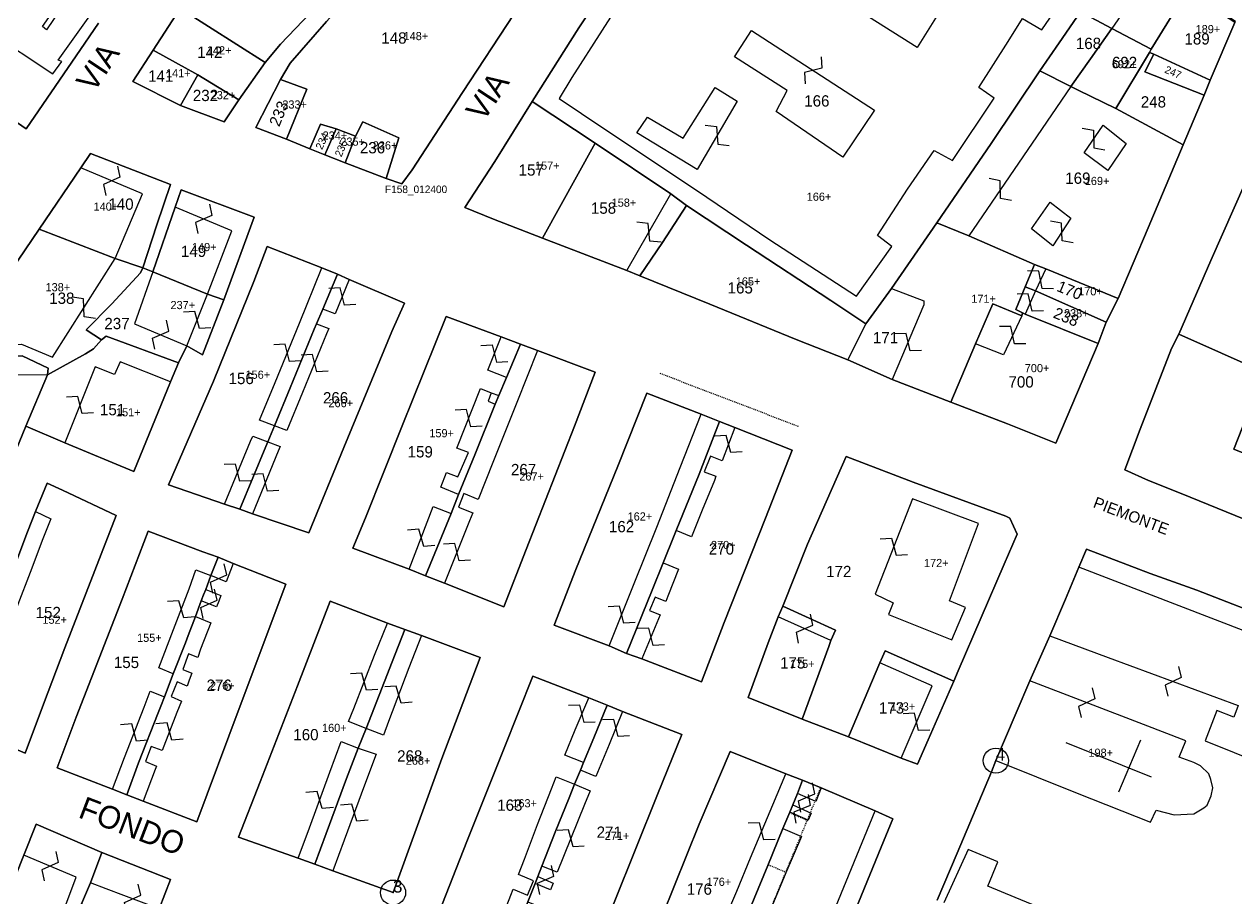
# Model space of a CAD drawing. Header units: metres. Extents: x 48717 to 49347, y 45758 to 46713.
# Drawn here: x 49005.3 to 49198.3, y 46211.4 to 46350.4 of the extents above; entities that cross this region are included whole.
import ezdxf

# ---------------------------------------------------------------- set-up
doc = ezdxf.new("R2010")
doc.units = ezdxf.units.M
for name, pattern in [('CONTINUA', [0]), ('INTERNA', [0]), ('TRATTEGGIATA5', [0.3, 0.15, -0.15])]:
    doc.linetypes.add(name, pattern=pattern)
for name, color, linetype in [('CONFINE', 3, 'CONTINUA'), ('FABBRICATI', 1, 'CONTINUA'), ('FIDUCIALI', 5, 'CONTINUA'), ('LINEEVARIE', 6, 'CONTINUA'), ('PARTICELLE', 7, 'CONTINUA'), ('SIMBOLI', 6, 'CONTINUA'), ('STRADE', 8, 'CONTINUA'), ('TESTI', 3, 'CONTINUA')]:
    doc.layers.add(name, color=color, linetype=linetype)

# ---------------------------------------------------------------- blocks, each defined once
blk = doc.blocks.new('20', base_point=(2.5, 2.5))
at = {"layer": 'SIMBOLI'}
blk.add_circle((2.5, 2.5), 2, dxfattribs=at)
blk.add_point((2.5, 2.5), dxfattribs=at)
blk = doc.blocks.new('14', base_point=(2.5, 2.5))
at = {"layer": 'SIMBOLI'}
for p, q in [((0, 2.5), (1.5, 3.5)), ((1.5, 3.5), (3.5, 1.5)), ((3.5, 1.5), (5, 2.5))]:
    blk.add_line(p, q, dxfattribs=at)

msp = doc.modelspace()

# ---------------------------------------------------------------- linework, layer by layer
at = {"layer": 'FABBRICATI'}
for points in [[(48996.936, 46367.546), (48991.698, 46360.084), (48992.014, 46359.648), (48989.346, 46356.201), (49009.91, 46342.528), (49011.346, 46344.492), (49010.759, 46344.715), (49017.129, 46353.66), (49013.459, 46356.327), (49008.917, 46349.573), (49008.237, 46350.056), (49012.914, 46356.775), (49010.798, 46358.095), (49007.455, 46352.87), (49006.723, 46353.525), (49010.12, 46358.579), (48996.936, 46367.546)], [(49036.073, 46361.778), (49030.192, 46352.927), (49043.719, 46344.371), (49046.173, 46347.275), (49054.509, 46356.019), (49048.373, 46360.249), (49039.19, 46366.38), (49036.073, 46361.778)], [(49047.682, 46344.231), (49046.168, 46341.621), (49050.382, 46340.128), (49047.128, 46332.145), (49050.854, 46330.621), (49052.509, 46334.51), (49055.001, 46333.763), (49058.128, 46332.636), (49059.255, 46334.891), (49065.001, 46332.382), (49063.001, 46325.891), (49065.509, 46325.018), (49067.118, 46327.26), (49075.172, 46339.554), (49083.355, 46352.081), (49075.129, 46357.236), (49069.184, 46360.878), (49064.813, 46363.525), (49061.962, 46360.29), (49053.51, 46350.857), (49047.682, 46344.231)], [(49178.566, 46349.755), (49184.812, 46346.449), (49190.505, 46355.719), (49185.079, 46359.276), (49178.566, 46349.755)], [(49184.812, 46346.449), (49184.558, 46345.929), (49185.252, 46345.657), (49194.249, 46341.52), (49198.163, 46350.697), (49190.505, 46355.719), (49184.812, 46346.449)], [(49030.192, 46352.927), (49025.901, 46346.326), (49033.001, 46342.383), (49039.512, 46338.398), (49043.719, 46344.371), (49030.192, 46352.927)], [(49178.566, 46349.755), (49175.148, 46344.924), (49172.024, 46340.522), (49173.205, 46339.945), (49179.184, 46337.026), (49184.558, 46345.929), (49184.812, 46346.449), (49178.566, 46349.755)], [(49025.901, 46346.326), (49022.643, 46341.336), (49030.254, 46337.509), (49033.001, 46342.383), (49025.901, 46346.326)], [(49033.001, 46342.383), (49030.254, 46337.509), (49037.169, 46334.92), (49039.512, 46338.398), (49033.001, 46342.383)], [(49046.168, 46341.621), (49042.255, 46334.018), (49047.128, 46332.145), (49050.382, 46340.128), (49046.168, 46341.621)], [(49165.872, 46331.483), (49155.764, 46316.747), (49166.249, 46312.215), (49168.039, 46311.492), (49179.576, 46306.8), (49184.349, 46318.049), (49189.94, 46331.255), (49179.184, 46337.026), (49173.205, 46339.945), (49172.024, 46340.522), (49165.872, 46331.483)], [(49075.509, 46321.255), (49080.107, 46319.384), (49087.874, 46316.382), (49096.256, 46331.509), (49086.255, 46338.128), (49080.323, 46328.578), (49075.509, 46321.255)], [(49058.128, 46332.636), (49056.467, 46328.373), (49063.001, 46325.891), (49065.001, 46332.382), (49059.255, 46334.891), (49058.128, 46332.636)], [(49052.509, 46334.51), (49050.854, 46330.621), (49053.225, 46329.633), (49055.001, 46333.763), (49052.509, 46334.51)], [(49055.001, 46333.763), (49053.225, 46329.633), (49056.467, 46328.373), (49058.128, 46332.636), (49055.001, 46333.763)], [(49096.256, 46331.509), (49087.874, 46316.382), (49101.341, 46311.225), (49108.336, 46323.44), (49096.256, 46331.509)], [(49014.353, 46327.559), (49007.749, 46317.792), (49019.827, 46313.132), (49024.17, 46323.455), (49014.353, 46327.559)], [(49194.352, 46312.844), (49189.216, 46301.116), (49202.81, 46295.065), (49226.256, 46284.888), (49228.464, 46293.143), (49228.944, 46292.973), (49230.956, 46300.574), (49233.73, 46310.987), (49233.174, 46311.445), (49224.409, 46315.114), (49222.019, 46316.126), (49209.892, 46321.126), (49199.891, 46325.381), (49194.352, 46312.844)], [(49029.395, 46321.329), (49025.808, 46311.038), (49034.515, 46307.458), (49038.436, 46317.572), (49029.395, 46321.329)], [(49106.982, 46315.688), (49103.379, 46310.381), (49114.548, 46305.853), (49128.316, 46300.271), (49136.531, 46296.994), (49139.382, 46302.747), (49133.79, 46306.439), (49120.395, 46315.282), (49110.808, 46321.579), (49106.982, 46315.688)], [(48997.618, 46303.005), (48995.334, 46299.441), (49004.926, 46299.53), (49009.825, 46297.453), (49019.827, 46313.132), (49007.749, 46317.792), (48997.618, 46303.005)], [(49143.487, 46308.386), (49148.644, 46306.397), (49148.639, 46305.795), (49143.596, 46293.858), (49152.938, 46290.27), (49156.878, 46299.555), (49159.589, 46305.914), (49164.214, 46304.035), (49164.314, 46304.514), (49163.256, 46305.001), (49164.764, 46308.635), (49166.249, 46312.215), (49155.764, 46316.747), (49150.674, 46318.835), (49143.487, 46308.386)], [(49035.485, 46293.628), (49028.337, 46277.092), (49037.245, 46274.055), (49041.405, 46284.054), (49041.74, 46284.861), (49044.142, 46283.954), (49045.198, 46286.527), (49042.834, 46287.434), (49045.301, 46293.413), (49049.187, 46302.837), (49052.735, 46311.659), (49044.043, 46315.067), (49041.936, 46309.463), (49035.485, 46293.628)], [(49025.808, 46311.038), (49022.896, 46302.768), (49031.254, 46299.255), (49034.515, 46307.458), (49025.808, 46311.038)], [(49046.126, 46283.198), (49045.815, 46282.455), (49041.697, 46272.521), (49050.675, 46269.456), (49056.222, 46283.064), (49063.916, 46301.544), (49065.905, 46306.018), (49057.106, 46309.821), (49054.893, 46304.345), (49052.91, 46305.097), (49051.91, 46302.763), (49053.873, 46301.981), (49053.512, 46301.147), (49049.675, 46291.816), (49047.181, 46285.768), (49045.198, 46286.527), (49044.142, 46283.954), (49046.126, 46283.198)], [(49168.039, 46311.492), (49166.383, 46308), (49177.636, 46303), (49179.576, 46306.8), (49168.039, 46311.492)], [(49166.383, 46308), (49164.768, 46304.269), (49176.383, 46299.635), (49177.636, 46303), (49166.383, 46308)], [(49079.16, 46295.358), (49081.318, 46300.681), (49072.568, 46303.91), (49065.555, 46286.522), (49059.71, 46271.884), (49057.673, 46267.033), (49066.672, 46263.696), (49070.491, 46273.657), (49073.344, 46272.549), (49074.532, 46275.59), (49071.672, 46276.743), (49072.579, 46279.055), (49074.404, 46278.408), (49076.084, 46282.276), (49074.225, 46282.968), (49078.02, 46292.475), (49079.716, 46291.786), (49080.929, 46291.337), (49082.158, 46294.199), (49079.16, 46295.358)], [(49156.878, 46299.555), (49152.938, 46290.27), (49161.953, 46286.841), (49169.637, 46283.762), (49176.383, 46299.635), (49164.768, 46304.269), (49164.314, 46304.514), (49164.214, 46304.035), (49161.328, 46297.836), (49156.878, 46299.555)], [(49077.62, 46274.798), (49075.362, 46275.723), (49074.515, 46273.543), (49076.815, 46272.639), (49076.272, 46271.367), (49072.276, 46261.442), (49081.72, 46257.701), (49085.293, 46266.819), (49092.962, 46286.457), (49096.255, 46295.027), (49087.115, 46298.5), (49083.808, 46290.243), (49079.959, 46280.696), (49077.62, 46274.798)], [(49016.627, 46295.888), (49011.82, 46283.78), (49022.821, 46279.251), (49028.668, 46293.502), (49020.619, 46296.72), (49019.75, 46294.667), (49016.627, 46295.888)], [(48993.901, 46275.164), (48993.724, 46271.451), (48998.828, 46269.346), (49003.558, 46281.498), (49005.586, 46286.446), (49009.03, 46294.605), (48994.423, 46294.58), (48994.355, 46293.075), (48994.235, 46289.426), (48999.03, 46288.355), (48996.119, 46281.845), (48994.311, 46282.44), (48993.901, 46275.164)], [(49202.81, 46295.065), (49197.988, 46282.799), (49223.281, 46272.519), (49226.256, 46284.888), (49202.81, 46295.065)], [(49093.219, 46263.628), (49089.762, 46254.763), (49098.515, 46251.491), (49102.49, 46261.403), (49106.101, 46270.399), (49109.84, 46279.898), (49113.15, 46288.34), (49104.51, 46291.707), (49099.876, 46280.062), (49093.219, 46263.628)], [(49109.569, 46263.706), (49107.827, 46259.365), (49107.527, 46258.541), (49105.816, 46259.242), (49104.934, 46257.096), (49106.611, 46256.428), (49103.729, 46249.439), (49113.213, 46245.768), (49116.805, 46255.177), (49123.422, 46271.826), (49127.659, 46282.644), (49118.545, 46286.261), (49116.502, 46280.955), (49114.644, 46281.689), (49113.639, 46279.204), (49115.502, 46278.471), (49115.26, 46277.816), (49113.345, 46273.079), (49111.636, 46268.851), (49109.175, 46269.846), (49108.951, 46269.295), (49107.091, 46264.674), (49109.569, 46263.706)], [(49009.568, 46271.72), (49008.304, 46268.495), (49006.31, 46263.16), (49004.314, 46258.064), (49002.362, 46252.833), (48999.241, 46244.779), (48996.481, 46238.244), (49005.511, 46234.412), (49008.441, 46242.202), (49011.832, 46251.175), (49019.996, 46272.244), (49011.432, 46276.278), (49009.009, 46277.393), (49007.148, 46272.892), (49009.568, 46271.72)], [(49140.869, 46259.693), (49143.715, 46258.347), (49142.979, 46256.451), (49153.062, 46252.46), (49155.25, 46257.573), (49152.704, 46258.64), (49157.323, 46270.933), (49146.842, 46274.86), (49140.869, 46259.693)], [(49025.379, 46244.262), (49027.674, 46243.357), (49029.092, 46247.015), (49026.8, 46247.977), (49029.121, 46254.065), (49031.59, 46260.552), (49032.683, 46263.592), (49035.075, 46262.671), (49036.214, 46265.579), (49033.801, 46266.454), (49025.103, 46269.726), (49020.924, 46258.901), (49013.6, 46240.149), (49010.567, 46232.041), (49019.399, 46228.677), (49021.315, 46233.683), (49024.423, 46241.71), (49025.379, 46244.262)], [(49027.289, 46234.795), (49025.568, 46235.481), (49024.644, 46233.082), (49026.387, 46232.334), (49026.187, 46231.797), (49024.292, 46226.781), (49032.855, 46223.441), (49039.584, 46241.486), (49046.996, 46261.29), (49038.604, 46264.617), (49037.521, 46261.695), (49035.075, 46262.671), (49034.245, 46260.46), (49036.655, 46259.483), (49036.321, 46258.617), (49035.968, 46257.695), (49033.547, 46258.666), (49032.623, 46256.133), (49035.052, 46255.126), (49033.428, 46250.943), (49033.005, 46249.605), (49031.51, 46250.225), (49030.611, 46247.716), (49032.056, 46247.108), (49031.629, 46246.021), (49031.275, 46245.077), (49029.687, 46245.755), (49028.729, 46243.416), (49030.412, 46242.678), (49029.652, 46240.885), (49027.289, 46234.795)], [(49055.801, 46236.245), (49058.535, 46235.201), (49059.781, 46238.329), (49057.008, 46239.44), (49057.865, 46241.533), (49061.14, 46250.006), (49063.19, 46255.117), (49054.084, 46258.6), (49048.845, 46245.113), (49042.904, 46229.838), (49039.458, 46221.004), (49048.995, 46217.688), (49050.767, 46222.513), (49054.03, 46231.384), (49055.801, 46236.245)], [(49123.813, 46251.945), (49120.635, 46243.255), (49129.234, 46239.832), (49133.488, 46251.354), (49133.827, 46252.34), (49125.429, 46256.098), (49123.813, 46251.945)], [(49062.54, 46237.263), (49059.781, 46238.329), (49058.535, 46235.201), (49061.378, 46234.217), (49059.553, 46229.317), (49056.282, 46220.539), (49054.504, 46215.67), (49064.09, 46212.202), (49071.834, 46233.57), (49077.951, 46249.626), (49068.611, 46253.106), (49066.602, 46247.977), (49063.342, 46239.453), (49062.54, 46237.263)], [(49141.635, 46248.763), (49136.635, 46237.017), (49145, 46233.623), (49149.924, 46245.096), (49141.635, 46248.763)], [(49083.208, 46212.736), (49085.488, 46211.8), (49086.441, 46214.089), (49084.087, 46215.061), (49085.042, 46217.525), (49087.092, 46223.032), (49089.327, 46228.734), (49090.091, 46230.64), (49093.011, 46229.441), (49093.955, 46231.713), (49094.404, 46232.909), (49091.444, 46234.082), (49093.103, 46238.114), (49095.244, 46243.204), (49086.356, 46246.673), (49081.76, 46235.176), (49075.835, 46220.335), (49071.4, 46208.981), (49080.449, 46205.615), (49082.831, 46211.805), (49083.208, 46212.736)], [(49163.309, 46240.805), (49160.093, 46233.205), (49173.043, 46228.031), (49184.709, 46223.425), (49185.6, 46225.345), (49188.488, 46224.554), (49191.638, 46224.712), (49193.207, 46225.693), (49193.77, 46226.144), (49194.37, 46227.628), (49194.67, 46228.873), (49194.324, 46230.185), (49194.02, 46231.125), (49192.707, 46232.403), (49191.618, 46232.926), (49189.293, 46233.75), (49190.374, 46236.348), (49183.633, 46238.936), (49165.489, 46245.934), (49163.309, 46240.805)], [(49096.393, 46230.663), (49093.955, 46231.713), (49093.011, 46229.441), (49095.458, 46228.41), (49094.552, 46226.231), (49090.229, 46215.444), (49087.769, 46216.414), (49087.123, 46214.739), (49089.587, 46213.698), (49089.168, 46212.631), (49086.715, 46213.661), (49085.55, 46210.712), (49088.069, 46209.725), (49085.706, 46203.608), (49095.09, 46200.183), (49099.312, 46210.646), (49106.224, 46227.825), (49110.099, 46237.376), (49100.648, 46241.029), (49098.518, 46235.79), (49096.393, 46230.663)], [(49111.214, 46193.778), (49113.942, 46192.671), (49114.609, 46194.276), (49111.894, 46195.448), (49113.24, 46199.134), (49113.56, 46199.964), (49115.892, 46198.979), (49118.577, 46205.448), (49116.316, 46206.418), (49116.667, 46207.332), (49118.838, 46212.429), (49121.015, 46217.716), (49124.573, 46226.188), (49126.652, 46231.115), (49117.753, 46234.651), (49112.842, 46223.109), (49106.925, 46208.434), (49102.535, 46197.407), (49111.214, 46193.778)], [(49118.437, 46195.575), (49115.634, 46196.726), (49114.609, 46194.276), (49113.942, 46192.671), (49116.786, 46191.537), (49125.825, 46188.007), (49134.198, 46208.947), (49140.848, 46225.221), (49132.245, 46228.871), (49131.441, 46226.722), (49128.491, 46227.968), (49127.745, 46226.195), (49130.683, 46224.861), (49130.22, 46223.717), (49127.281, 46225), (49126.185, 46222.395), (49129.121, 46221.129), (49126.622, 46215.354), (49124.39, 46210.01), (49122.223, 46204.94), (49118.914, 46196.816), (49118.437, 46195.575)], [(48998.314, 46200.589), (48992.873, 46186.875), (49002.032, 46183.132), (49005.41, 46192.522), (49007.486, 46198.232), (49008.672, 46201.416), (49010.327, 46205.824), (49013.618, 46214.654), (49005.275, 46218.162), (49002.735, 46211.739), (48998.314, 46200.589)], [(49013.308, 46199.667), (49010.843, 46200.61), (49008.783, 46195.152), (49011.246, 46194.19), (49009.888, 46190.729), (49006.406, 46181.413), (49015.097, 46178.028), (49019.855, 46190.859), (49024.637, 46203.789), (49026.836, 46209.606), (49018.396, 46212.825), (49015.891, 46213.773), (49014.478, 46210.434), (49016.107, 46209.802), (49017.022, 46209.428), (49016.443, 46208.002), (49014.92, 46204.028), (49013.308, 46199.667)]]:
    msp.add_lwpolyline(points, close=True, dxfattribs=at)
at = {"layer": 'FABBRICATI', "linetype": 'INTERNA'}
for points in [[(49137.353, 46353.158), (49139.11, 46355.851), (49140.773, 46354.913), (49142.767, 46358.057), (49143.973, 46357.451), (49149.188, 46365.34), (49156.344, 46360.812), (49147.587, 46346.712), (49137.353, 46353.158)], [(49118.493, 46345.247), (49121.201, 46349.454), (49140.78, 46336.736), (49135.743, 46329.298), (49125.128, 46336.537), (49126.843, 46339.879), (49118.493, 46345.247)], [(49102.927, 46333.168), (49104.593, 46335.62), (49110.319, 46332.299), (49115.366, 46340.363), (49118.898, 46338.205), (49112.532, 46327.296), (49102.927, 46333.168)], [(49174.15, 46329.948), (49177.159, 46334.389), (49180.865, 46331.439), (49177.935, 46327.162), (49174.15, 46329.948)], [(49165.772, 46317.851), (49168.756, 46322.113), (49172.049, 46319.541), (49169.147, 46315.157), (49165.772, 46317.851)]]:
    msp.add_lwpolyline(points, close=True, dxfattribs=at)
at = {"layer": 'FABBRICATI'}
for points in [[(49102.234, 46357.096), (49092.557, 46341.986), (49092.557, 46341.986), (49090.547, 46338.636), (49097.674, 46333.861), (49112.396, 46324.045), (49124.089, 46316.131), (49137.906, 46307.174), (49143.517, 46315.072), (49141.25, 46316.811), (49146.019, 46324.174), (49150.25, 46330.358), (49153.189, 46328.739), (49159.844, 46338.654), (49157.387, 46340.376), (49162.063, 46347.686), (49164.346, 46351.378), (49167.404, 46349.567), (49170.438, 46353.943)], [(49223.281, 46272.519), (49197.988, 46282.799), (49202.81, 46295.065), (49189.216, 46301.116), (49188.067, 46298.83), (49183.069, 46285.954), (49180.637, 46279.508), (49184.425, 46277.823), (49189.618, 46275.719), (49210.839, 46267.097)], [(49227.051, 46243.306), (49173.313, 46264.031), (49171.209, 46258.9), (49168.676, 46253.073), (49177.992, 46249.646), (49198.675, 46241.983), (49197.969, 46240.145), (49195.307, 46241.179), (49193.426, 46236.344), (49202.654, 46232.623)], [(49166.792, 46209.945), (49163.149, 46211.404), (49158.806, 46213.21), (49160.407, 46217.097), (49155.661, 46219.042), (49151.81, 46210.551)]]:
    msp.add_lwpolyline(points, dxfattribs=at)
at = {"layer": 'LINEEVARIE', "linetype": 'TRATTEGGIATA5'}
for points in [[(49128.638, 46286.408), (49106.563, 46294.855)], [(49116.791, 46191.537), (49132.197, 46228.89)], [(49127.254, 46224.935), (49130.135, 46223.692)], [(49123.836, 46216.643), (49126.606, 46215.469)]]:
    msp.add_lwpolyline(points, dxfattribs=at)
at = {"layer": 'LINEEVARIE'}
for points in [[(49079.716, 46291.786), (49079.212, 46290.452), (49080.372, 46289.967)], [(49183.115, 46236.473), (49179.652, 46228.166)], [(49171.241, 46236.121), (49184.853, 46230.653)]]:
    msp.add_lwpolyline(points, dxfattribs=at)
at = {"layer": 'PARTICELLE'}
for points in [[(49036.073, 46361.778), (49030.192, 46352.927), (49043.719, 46344.371), (49046.173, 46347.275), (49054.509, 46356.019), (49048.373, 46360.249), (49039.19, 46366.38), (49036.073, 46361.778)], [(49047.682, 46344.231), (49046.168, 46341.621), (49050.382, 46340.128), (49047.128, 46332.145), (49050.854, 46330.621), (49052.509, 46334.51), (49055.001, 46333.763), (49058.128, 46332.636), (49059.255, 46334.891), (49065.001, 46332.382), (49063.001, 46325.891), (49065.509, 46325.018), (49067.118, 46327.26), (49075.172, 46339.554), (49083.355, 46352.081), (49075.129, 46357.236), (49069.184, 46360.878), (49064.813, 46363.525), (49061.962, 46360.29), (49053.51, 46350.857), (49047.682, 46344.231)], [(49190.588, 46355.853), (49187.315, 46357.976), (49180.888, 46362.144), (49180.479, 46362.423), (49174.769, 46354.198), (49173.577, 46352.424), (49178.566, 46349.755), (49184.812, 46346.449), (49190.505, 46355.719), (49190.588, 46355.853)], [(49198.247, 46350.894), (49197.441, 46351.41), (49190.588, 46355.853), (49190.505, 46355.719), (49184.812, 46346.449), (49184.558, 46345.929), (49185.252, 46345.657), (49194.249, 46341.52), (49198.163, 46350.697), (49198.247, 46350.894)], [(49030.192, 46352.927), (49025.901, 46346.326), (49033.001, 46342.383), (49039.512, 46338.398), (49043.719, 46344.371), (49030.192, 46352.927)], [(49175.148, 46344.924), (49178.566, 46349.755), (49173.577, 46352.424), (49170.173, 46347.477), (49167.104, 46343.019), (49172.024, 46340.522), (49175.148, 46344.924)], [(49178.566, 46349.755), (49175.148, 46344.924), (49172.024, 46340.522), (49173.205, 46339.945), (49179.184, 46337.026), (49184.558, 46345.929), (49184.812, 46346.449), (49178.566, 46349.755)], [(49025.901, 46346.326), (49022.643, 46341.336), (49030.254, 46337.509), (49033.001, 46342.383), (49025.901, 46346.326)], [(49184.558, 46345.929), (49179.184, 46337.026), (49189.94, 46331.255), (49193.27, 46339.174), (49183.847, 46342.85), (49185.252, 46345.657), (49184.558, 46345.929)], [(49185.252, 46345.657), (49183.847, 46342.85), (49193.27, 46339.174), (49194.249, 46341.52), (49185.252, 46345.657)], [(49155.764, 46316.747), (49166.249, 46312.215), (49168.039, 46311.492), (49179.576, 46306.8), (49184.349, 46318.049), (49189.94, 46331.255), (49179.184, 46337.026), (49173.205, 46339.945), (49172.024, 46340.522), (49167.104, 46343.019), (49159.36, 46331.473), (49150.674, 46318.835), (49155.764, 46316.747)], [(49033.001, 46342.383), (49030.254, 46337.509), (49037.169, 46334.92), (49039.512, 46338.398), (49033.001, 46342.383)], [(49046.168, 46341.621), (49042.255, 46334.018), (49047.128, 46332.145), (49050.382, 46340.128), (49046.168, 46341.621)], [(49075.509, 46321.255), (49080.107, 46319.384), (49087.874, 46316.382), (49096.256, 46331.509), (49086.255, 46338.128), (49080.323, 46328.578), (49075.509, 46321.255)], [(49058.128, 46332.636), (49056.467, 46328.373), (49063.001, 46325.891), (49065.001, 46332.382), (49059.255, 46334.891), (49058.128, 46332.636)], [(49052.509, 46334.51), (49050.854, 46330.621), (49053.225, 46329.633), (49055.001, 46333.763), (49052.509, 46334.51)], [(49055.001, 46333.763), (49053.225, 46329.633), (49056.467, 46328.373), (49058.128, 46332.636), (49055.001, 46333.763)], [(49096.256, 46331.509), (49087.874, 46316.382), (49101.341, 46311.225), (49103.379, 46310.381), (49106.982, 46315.688), (49110.808, 46321.579), (49108.336, 46323.44), (49096.256, 46331.509)], [(49014.353, 46327.559), (49007.749, 46317.792), (49019.827, 46313.132), (49024.255, 46311.637), (49026.492, 46318.509), (49028.634, 46324.949), (49015.918, 46329.869), (49014.353, 46327.559)], [(49194.352, 46312.844), (49189.216, 46301.116), (49202.81, 46295.065), (49226.256, 46284.888), (49228.464, 46293.143), (49228.944, 46292.973), (49234.864, 46291.217), (49242.489, 46288.697), (49247.057, 46302.947), (49246.86, 46304.088), (49242.812, 46302.085), (49242.433, 46304.259), (49239.012, 46307.946), (49233.73, 46310.987), (49233.174, 46311.445), (49224.409, 46315.114), (49222.019, 46316.126), (49209.892, 46321.126), (49199.891, 46325.381), (49194.352, 46312.844)], [(49029.395, 46321.329), (49025.808, 46311.038), (49034.515, 46307.458), (49037.129, 46306.545), (49041.987, 46319.719), (49030.343, 46324.072), (49029.395, 46321.329)], [(49106.982, 46315.688), (49103.379, 46310.381), (49114.548, 46305.853), (49128.316, 46300.271), (49136.531, 46296.994), (49139.382, 46302.747), (49133.79, 46306.439), (49120.395, 46315.282), (49110.808, 46321.579), (49106.982, 46315.688)], [(49019.827, 46313.132), (49007.749, 46317.792), (48997.618, 46303.005), (48995.334, 46299.441), (48994.875, 46299.065), (48994.688, 46297.045), (49005, 46297.636), (49009.176, 46295.688), (49009.03, 46294.605), (49015.079, 46297.978), (49016.36, 46298.767), (49017.654, 46300.185), (49015.237, 46301.786), (49019.288, 46305.908), (49023.868, 46310.886), (49024.255, 46311.637), (49019.827, 46313.132)], [(49139.382, 46302.747), (49136.531, 46296.994), (49143.596, 46293.858), (49152.938, 46290.27), (49156.878, 46299.555), (49159.589, 46305.914), (49164.214, 46304.035), (49164.314, 46304.514), (49163.256, 46305.001), (49164.764, 46308.635), (49166.249, 46312.215), (49155.764, 46316.747), (49150.674, 46318.835), (49143.487, 46308.386), (49139.382, 46302.747)], [(49035.485, 46293.628), (49028.337, 46277.092), (49037.245, 46274.055), (49039.67, 46273.236), (49043.807, 46283.195), (49044.142, 46283.954), (49045.198, 46286.527), (49047.713, 46292.552), (49051.529, 46301.902), (49051.91, 46302.763), (49052.91, 46305.097), (49055.255, 46310.636), (49052.735, 46311.659), (49044.043, 46315.067), (49041.936, 46309.463), (49035.485, 46293.628)], [(49015.237, 46301.786), (49017.654, 46300.185), (49018.391, 46300.803), (49029.893, 46296.525), (49031.254, 46299.255), (49033.754, 46297.827), (49037.129, 46306.545), (49034.515, 46307.458), (49025.808, 46311.038), (49024.255, 46311.637), (49023.868, 46310.886), (49019.288, 46305.908), (49015.237, 46301.786)], [(49166.249, 46312.215), (49164.764, 46308.635), (49166.383, 46308), (49177.636, 46303), (49179.576, 46306.8), (49168.039, 46311.492), (49166.249, 46312.215)], [(49041.697, 46272.521), (49050.675, 46269.456), (49056.222, 46283.064), (49063.916, 46301.544), (49065.905, 46306.018), (49057.106, 46309.821), (49055.255, 46310.636), (49052.91, 46305.097), (49051.91, 46302.763), (49051.529, 46301.902), (49047.713, 46292.552), (49045.198, 46286.527), (49044.142, 46283.954), (49043.807, 46283.195), (49039.67, 46273.236), (49041.697, 46272.521)], [(49163.256, 46305.001), (49164.314, 46304.514), (49164.768, 46304.269), (49176.383, 46299.635), (49177.636, 46303), (49166.383, 46308), (49164.764, 46308.635), (49163.256, 46305.001)], [(49156.878, 46299.555), (49152.938, 46290.27), (49161.953, 46286.841), (49169.637, 46283.762), (49176.383, 46299.635), (49164.768, 46304.269), (49164.314, 46304.514), (49164.214, 46304.035), (49159.589, 46305.914), (49156.878, 46299.555)], [(49073.344, 46272.549), (49074.532, 46275.59), (49077.108, 46281.893), (49080.372, 46289.967), (49080.929, 46291.337), (49082.158, 46294.199), (49084.37, 46299.484), (49081.318, 46300.681), (49072.568, 46303.91), (49065.555, 46286.522), (49059.71, 46271.884), (49057.673, 46267.033), (49066.672, 46263.696), (49069.273, 46262.632), (49073.344, 46272.549)], [(49009.03, 46294.605), (49005.586, 46286.446), (49011.82, 46283.78), (49022.821, 46279.251), (49028.668, 46293.502), (49029.893, 46296.525), (49018.391, 46300.803), (49017.654, 46300.185), (49016.36, 46298.767), (49015.079, 46297.978), (49009.03, 46294.605)], [(49072.276, 46261.442), (49081.72, 46257.701), (49085.293, 46266.819), (49092.962, 46286.457), (49096.255, 46295.027), (49087.115, 46298.5), (49084.37, 46299.484), (49082.158, 46294.199), (49080.929, 46291.337), (49080.372, 46289.967), (49077.108, 46281.893), (49074.532, 46275.59), (49073.344, 46272.549), (49069.273, 46262.632), (49072.276, 46261.442)], [(48993.901, 46275.164), (48993.724, 46271.451), (48998.828, 46269.346), (49003.558, 46281.498), (49005.586, 46286.446), (49009.03, 46294.605), (49009.176, 46295.688), (49005, 46297.636), (48994.688, 46297.045), (48994.423, 46294.58), (48994.355, 46293.075), (48994.235, 46289.426), (48994.311, 46282.44), (48993.901, 46275.164)], [(49202.81, 46295.065), (49197.988, 46282.799), (49223.281, 46272.519), (49226.256, 46284.888), (49202.81, 46295.065)], [(49105.348, 46260.343), (49107.091, 46264.674), (49108.951, 46269.295), (49109.175, 46269.846), (49112.833, 46278.82), (49116.105, 46287.208), (49113.15, 46288.34), (49104.51, 46291.707), (49099.876, 46280.062), (49093.219, 46263.628), (49089.762, 46254.763), (49098.515, 46251.491), (49101.254, 46250.272), (49105.348, 46260.343)], [(49109.175, 46269.846), (49108.951, 46269.295), (49107.091, 46264.674), (49105.348, 46260.343), (49101.254, 46250.272), (49103.729, 46249.439), (49113.213, 46245.768), (49116.805, 46255.177), (49123.422, 46271.826), (49127.659, 46282.644), (49118.545, 46286.261), (49116.105, 46287.208), (49112.833, 46278.82), (49109.175, 46269.846)], [(49130.094, 46267.683), (49126.148, 46257.796), (49134.539, 46254.003), (49133.827, 46252.34), (49133.488, 46251.354), (49129.234, 46239.832), (49136.635, 46237.017), (49141.635, 46248.763), (49142.464, 46250.685), (49153.426, 46245.839), (49154.078, 46247.48), (49161.405, 46264.476), (49163.509, 46269.254), (49162.339, 46271.813), (49161.704, 46272.141), (49146.938, 46277.533), (49136.255, 46281.636), (49130.094, 46267.683)], [(48996.481, 46238.244), (49005.511, 46234.412), (49008.441, 46242.202), (49011.832, 46251.175), (49019.996, 46272.244), (49011.432, 46276.278), (49009.009, 46277.393), (49007.148, 46272.892), (49005.884, 46269.606), (49003.857, 46264.29), (49001.926, 46259.151), (49000, 46253.899), (48996.774, 46245.753), (48994.203, 46239.27), (48996.481, 46238.244)], [(49023.555, 46232.835), (49026.694, 46240.819), (49027.083, 46241.903), (49027.674, 46243.357), (49029.092, 46247.015), (49031.016, 46251.955), (49031.461, 46253.125), (49032.623, 46256.133), (49033.547, 46258.666), (49033.91, 46259.596), (49034.245, 46260.46), (49035.075, 46262.671), (49036.214, 46265.579), (49033.801, 46266.454), (49025.103, 46269.726), (49020.924, 46258.901), (49013.6, 46240.149), (49010.567, 46232.041), (49019.399, 46228.677), (49021.708, 46227.782), (49023.555, 46232.835)], [(49024.292, 46226.781), (49032.855, 46223.441), (49039.584, 46241.486), (49046.996, 46261.29), (49038.604, 46264.617), (49036.214, 46265.579), (49035.075, 46262.671), (49034.245, 46260.46), (49033.91, 46259.596), (49033.547, 46258.666), (49032.623, 46256.133), (49031.461, 46253.125), (49031.016, 46251.955), (49029.092, 46247.015), (49027.674, 46243.357), (49027.083, 46241.903), (49026.694, 46240.819), (49023.555, 46232.835), (49021.708, 46227.782), (49024.292, 46226.781)], [(49053.41, 46221.588), (49056.675, 46230.364), (49058.535, 46235.201), (49059.781, 46238.329), (49060.633, 46240.491), (49063.934, 46248.958), (49065.94, 46254.078), (49063.19, 46255.117), (49054.084, 46258.6), (49048.845, 46245.113), (49042.904, 46229.838), (49039.458, 46221.004), (49048.995, 46217.688), (49051.643, 46216.743), (49053.41, 46221.588)], [(49123.813, 46251.945), (49120.635, 46243.255), (49129.234, 46239.832), (49133.488, 46251.354), (49133.827, 46252.34), (49134.539, 46254.003), (49126.148, 46257.796), (49125.429, 46256.098), (49123.813, 46251.945)], [(49054.504, 46215.67), (49064.09, 46212.202), (49071.834, 46233.57), (49077.951, 46249.626), (49068.611, 46253.106), (49065.94, 46254.078), (49063.934, 46248.958), (49060.633, 46240.491), (49059.781, 46238.329), (49058.535, 46235.201), (49056.675, 46230.364), (49053.41, 46221.588), (49051.643, 46216.743), (49054.504, 46215.67)], [(49141.635, 46248.763), (49136.635, 46237.017), (49145, 46233.623), (49147.635, 46232.635), (49149.307, 46236.525), (49153.426, 46245.839), (49142.464, 46250.685), (49141.635, 46248.763)], [(49085.55, 46210.712), (49086.715, 46213.661), (49087.123, 46214.739), (49087.769, 46216.414), (49089.929, 46221.82), (49092.129, 46227.284), (49093.011, 46229.441), (49093.955, 46231.713), (49094.404, 46232.909), (49096.061, 46236.843), (49098.2, 46242.048), (49095.244, 46243.204), (49086.356, 46246.673), (49081.76, 46235.176), (49075.835, 46220.335), (49071.4, 46208.981), (49080.449, 46205.615), (49083.191, 46204.548), (49085.55, 46210.712)], [(49085.706, 46203.608), (49095.09, 46200.183), (49099.312, 46210.646), (49106.224, 46227.825), (49110.099, 46237.376), (49100.648, 46241.029), (49098.2, 46242.048), (49096.061, 46236.843), (49094.404, 46232.909), (49093.955, 46231.713), (49093.011, 46229.441), (49092.129, 46227.284), (49089.929, 46221.82), (49087.769, 46216.414), (49087.123, 46214.739), (49086.715, 46213.661), (49085.55, 46210.712), (49083.191, 46204.548), (49085.706, 46203.608)], [(49116.108, 46197.939), (49119.476, 46206.135), (49121.6, 46211.253), (49123.793, 46216.539), (49126.185, 46222.395), (49127.281, 46225), (49127.745, 46226.195), (49128.491, 46227.968), (49129.291, 46230.104), (49126.652, 46231.115), (49117.753, 46234.651), (49112.842, 46223.109), (49106.925, 46208.434), (49102.535, 46197.407), (49111.214, 46193.778), (49113.942, 46192.671), (49114.609, 46194.276), (49115.634, 46196.726), (49116.108, 46197.939)], [(49116.786, 46191.537), (49125.825, 46188.007), (49128.702, 46186.88), (49134.144, 46200.663), (49141.844, 46219.458), (49143.708, 46223.928), (49140.848, 46225.221), (49132.245, 46228.871), (49129.291, 46230.104), (49128.491, 46227.968), (49127.745, 46226.195), (49127.281, 46225), (49126.185, 46222.395), (49123.793, 46216.539), (49121.6, 46211.253), (49119.476, 46206.135), (49116.108, 46197.939), (49115.634, 46196.726), (49114.609, 46194.276), (49113.942, 46192.671), (49116.786, 46191.537)], [(49007.503, 46191.689), (49008.783, 46195.152), (49010.843, 46200.61), (49012.459, 46204.984), (49014.478, 46210.434), (49015.891, 46213.773), (49017.73, 46218.599), (49007.225, 46223.075), (49005.275, 46218.162), (49002.735, 46211.739), (48998.314, 46200.589), (48992.873, 46186.875), (49002.032, 46183.132), (49004.085, 46182.309), (49007.503, 46191.689)], [(49006.406, 46181.413), (49015.097, 46178.028), (49019.855, 46190.859), (49024.637, 46203.789), (49026.836, 46209.606), (49028.647, 46214.261), (49017.73, 46218.599), (49015.891, 46213.773), (49014.478, 46210.434), (49012.459, 46204.984), (49010.843, 46200.61), (49008.783, 46195.152), (49007.503, 46191.689), (49004.085, 46182.309), (49006.406, 46181.413)]]:
    msp.add_lwpolyline(points, close=True, dxfattribs=at)
for points in [[(49102.373, 46362.96), (49093.669, 46349.844), (49086.255, 46338.128), (49096.256, 46331.509), (49108.336, 46323.44), (49110.808, 46321.579), (49120.395, 46315.282), (49133.79, 46306.439), (49139.382, 46302.747), (49143.487, 46308.386), (49150.674, 46318.835), (49159.36, 46331.473), (49167.104, 46343.019), (49170.173, 46347.477), (49173.577, 46352.424)], [(49000.316, 46337.465), (49005.644, 46333.768), (49013.607, 46345.402), (49017.166, 46350.612)], [(49223.281, 46272.519), (49197.988, 46282.799), (49202.81, 46295.065), (49189.216, 46301.116), (49188.067, 46298.83), (49183.069, 46285.954), (49180.637, 46279.508), (49184.425, 46277.823), (49189.618, 46275.719), (49210.839, 46267.097)], [(49205.2, 46255.246), (49192.096, 46260.319), (49184.645, 46262.98), (49174.54, 46266.853), (49173.313, 46264.031), (49171.209, 46258.9), (49168.676, 46253.073), (49165.489, 46245.934), (49163.309, 46240.805), (49160.093, 46233.205), (49159.398, 46231.433), (49153.928, 46218.465), (49150.721, 46210.968)]]:
    msp.add_lwpolyline(points, dxfattribs=at)
at = {"layer": 'STRADE'}
for points in [[(49198.163, 46350.697), (49194.249, 46341.52), (49193.27, 46339.174), (49189.94, 46331.255), (49184.349, 46318.049), (49179.576, 46306.8), (49177.636, 46303), (49176.383, 46299.635), (49169.637, 46283.762), (49161.953, 46286.841), (49152.938, 46290.27), (49143.596, 46293.858), (49136.531, 46296.994), (49128.316, 46300.271), (49114.548, 46305.853), (49103.379, 46310.381), (49101.341, 46311.225), (49087.874, 46316.382), (49080.107, 46319.384), (49075.509, 46321.255), (49080.323, 46328.578), (49086.255, 46338.128), (49093.669, 46349.844), (49102.373, 46362.96)], [(49054.509, 46356.019), (49046.173, 46347.275), (49043.719, 46344.371), (49039.512, 46338.398), (49037.169, 46334.92), (49030.254, 46337.509), (49022.643, 46341.336), (49025.901, 46346.326), (49030.192, 46352.927)], [(49017.166, 46350.612), (49013.607, 46345.402), (49005.644, 46333.768), (49000.316, 46337.465)], [(49083.355, 46352.081), (49075.172, 46339.554), (49067.118, 46327.26), (49065.509, 46325.018), (49063.001, 46325.891), (49056.467, 46328.373), (49053.225, 46329.633), (49050.854, 46330.621), (49047.128, 46332.145), (49042.255, 46334.018), (49046.168, 46341.621), (49047.682, 46344.231), (49053.51, 46350.857)], [(49210.839, 46267.097), (49189.618, 46275.719), (49184.425, 46277.823), (49180.637, 46279.508), (49183.069, 46285.954), (49188.067, 46298.83), (49189.216, 46301.116), (49194.352, 46312.844), (49199.891, 46325.381)], [(49150.721, 46210.968), (49153.928, 46218.465), (49159.398, 46231.433), (49160.093, 46233.205), (49163.309, 46240.805), (49165.489, 46245.934), (49168.676, 46253.073), (49171.209, 46258.9), (49173.313, 46264.031), (49174.54, 46266.853), (49184.645, 46262.98), (49192.096, 46260.319), (49205.2, 46255.246)]]:
    msp.add_lwpolyline(points, dxfattribs=at)
at = {"layer": 'STRADE', "linetype": 'INTERNA'}
msp.add_lwpolyline([(48997.618, 46303.005), (49007.749, 46317.792), (49014.353, 46327.559), (49015.918, 46329.869), (49028.634, 46324.949), (49026.492, 46318.509), (49024.255, 46311.637), (49025.808, 46311.038), (49029.395, 46321.329), (49030.343, 46324.072), (49041.987, 46319.719), (49037.129, 46306.545), (49033.754, 46297.827), (49031.254, 46299.255), (49029.893, 46296.525), (49028.668, 46293.502), (49022.821, 46279.251), (49011.82, 46283.78), (49005.586, 46286.446), (49003.558, 46281.498)], dxfattribs=at)
for points in [[(49052.735, 46311.659), (49055.255, 46310.636), (49057.106, 46309.821), (49065.905, 46306.018), (49063.916, 46301.544), (49056.222, 46283.064), (49050.675, 46269.456), (49041.697, 46272.521), (49039.67, 46273.236), (49037.245, 46274.055), (49028.337, 46277.092), (49035.485, 46293.628), (49041.936, 46309.463), (49044.043, 46315.067), (49052.735, 46311.659)], [(49072.568, 46303.91), (49081.318, 46300.681), (49084.37, 46299.484), (49087.115, 46298.5), (49096.255, 46295.027), (49092.962, 46286.457), (49085.293, 46266.819), (49081.72, 46257.701), (49072.276, 46261.442), (49069.273, 46262.632), (49066.672, 46263.696), (49057.673, 46267.033), (49059.71, 46271.884), (49065.555, 46286.522), (49072.568, 46303.91)], [(49104.51, 46291.707), (49113.15, 46288.34), (49116.105, 46287.208), (49118.545, 46286.261), (49127.659, 46282.644), (49123.422, 46271.826), (49116.805, 46255.177), (49113.213, 46245.768), (49103.729, 46249.439), (49101.254, 46250.272), (49098.515, 46251.491), (49089.762, 46254.763), (49093.219, 46263.628), (49099.876, 46280.062), (49104.51, 46291.707)], [(49161.405, 46264.476), (49154.078, 46247.48), (49153.426, 46245.839), (49149.307, 46236.525), (49147.635, 46232.635), (49145, 46233.623), (49136.635, 46237.017), (49129.234, 46239.832), (49120.635, 46243.255), (49123.813, 46251.945), (49125.429, 46256.098), (49126.148, 46257.796), (49130.094, 46267.683), (49136.255, 46281.636), (49146.938, 46277.533), (49161.704, 46272.141), (49162.339, 46271.813), (49163.509, 46269.254), (49161.405, 46264.476)], [(49007.148, 46272.892), (49009.009, 46277.393), (49011.432, 46276.278), (49019.996, 46272.244), (49011.832, 46251.175), (49008.441, 46242.202), (49005.511, 46234.412), (48996.481, 46238.244), (48994.203, 46239.27), (48996.774, 46245.753), (49000, 46253.899), (49001.926, 46259.151), (49003.857, 46264.29), (49005.884, 46269.606), (49007.148, 46272.892)], [(49025.103, 46269.726), (49033.801, 46266.454), (49036.214, 46265.579), (49038.604, 46264.617), (49046.996, 46261.29), (49039.584, 46241.486), (49032.855, 46223.441), (49024.292, 46226.781), (49021.708, 46227.782), (49019.399, 46228.677), (49010.567, 46232.041), (49013.6, 46240.149), (49020.924, 46258.901), (49025.103, 46269.726)], [(49054.084, 46258.6), (49063.19, 46255.117), (49065.94, 46254.078), (49068.611, 46253.106), (49077.951, 46249.626), (49071.834, 46233.57), (49064.09, 46212.202), (49054.504, 46215.67), (49051.643, 46216.743), (49048.995, 46217.688), (49039.458, 46221.004), (49042.904, 46229.838), (49048.845, 46245.113), (49054.084, 46258.6)], [(49086.356, 46246.673), (49095.244, 46243.204), (49098.2, 46242.048), (49100.648, 46241.029), (49110.099, 46237.376), (49106.224, 46227.825), (49099.312, 46210.646), (49095.09, 46200.183), (49085.706, 46203.608), (49083.191, 46204.548), (49080.449, 46205.615), (49071.4, 46208.981), (49075.835, 46220.335), (49081.76, 46235.176), (49086.356, 46246.673)], [(49117.753, 46234.651), (49126.652, 46231.115), (49129.291, 46230.104), (49132.245, 46228.871), (49140.848, 46225.221), (49143.708, 46223.928), (49141.844, 46219.458), (49134.144, 46200.663), (49128.702, 46186.88), (49125.825, 46188.007), (49116.786, 46191.537), (49113.942, 46192.671), (49111.214, 46193.778), (49102.535, 46197.407), (49106.925, 46208.434), (49112.842, 46223.109), (49117.753, 46234.651)], [(49005.275, 46218.162), (49007.225, 46223.075), (49017.73, 46218.599), (49028.647, 46214.261), (49026.836, 46209.606), (49024.637, 46203.789), (49019.855, 46190.859), (49015.097, 46178.028), (49006.406, 46181.413), (49004.085, 46182.309), (49002.032, 46183.132), (48992.873, 46186.875), (48998.314, 46200.589), (49002.735, 46211.739), (49005.275, 46218.162)]]:
    msp.add_lwpolyline(points, close=True, dxfattribs=at)

# ---------------------------------------------------------------- block references
at = {"layer": 'FIDUCIALI'}
for p in [(49160.093, 46233.205), (49064.09, 46212.202)]:
    msp.add_blockref('20', p, dxfattribs=at)
at = {"layer": 'SIMBOLI'}
for p, rotation in [((49130.99, 46343.096), 239.514), ((49115.715, 46332.752), -39.938), ((49175.654, 46332.168), -44.064), ((49019.262, 46325.506), 248.396), ((49160.818, 46324.116), 135.572), ((49033.916, 46319.45), 248.51), ((49104.838, 46317.333), 140.614), ((49170.598, 46317.35), 136.603), ((49167.211, 46309.745), 145.542), ((49014.825, 46305.292), 137.635), ((49055.999, 46307.082), 149.438), ((49165.576, 46306.135), 147.777), ((49032.885, 46303.357), 149.782), ((49027.075, 46301.013), 68.302), ((49146.118, 46299.828), 148.35), ((49162.771, 46300.935), 146), ((49047.244, 46298.126), 148.923), ((49080.239, 46298.019), -30.656), ((49051.594, 46296.482), 149.037), ((49014.224, 46289.835), 149.84), ((49076.123, 46287.722), 149.725), ((49117.523, 46283.608), 150.527), ((49039.325, 46279.055), 148.751), ((49043.756, 46277.489), 148.808), ((49068.582, 46268.678), 150.642), ((49143.855, 46267.277), -29.968), ((49074.274, 46266.405), 149.496), ((49036.298, 46262.183), 69.161), ((49034.758, 46258.181), 69.104), ((49030.356, 46257.308), 150.756), ((49100.502, 46256.448), 149.61), ((49129.628, 46254.22), 67.213), ((49105.17, 46252.935), 148.923), ((49188.334, 46245.815), 250.344), ((49059.503, 46245.77), 150.413), ((49064.972, 46243.715), 150.699), ((49174.562, 46242.435), 249.713), ((49094.173, 46240.658), 148.464), ((49099.583, 46238.408), 149.267), ((49147.462, 46239.36), 148.006), ((49022.869, 46237.696), 150.413), ((49028.471, 46237.84), 150.355), ((49052.399, 46226.949), 151.559), ((49129.967, 46227.345), 68.187), ((49057.918, 46224.928), 151.272), ((49129.215, 46225.528), 246.906), ((49092.391, 46220.837), 149.61), ((49122.794, 46221.952), 148.522), ((49009.448, 46216.408), 248.281), ((49088.355, 46214.218), 248.224), ((49022.615, 46211.215), 69.906)]:
    msp.add_blockref('14', p, dxfattribs=dict(at, rotation=rotation))

# ---------------------------------------------------------------- texts
at = {"layer": 'CONFINE', "color": 7}
msp.add_text('F158_012400', height=1.2, dxfattribs=at).set_placement((49062.804, 46323.561))
at = {"layer": 'FABBRICATI', "color": 7}
for s, p in [('189+', (49191.912, 46349.012)), ('148+', (49065.762, 46347.908)), ('142+', (49034.43, 46345.64)), ('692+', (49178.573, 46343.439)), ('141+', (49027.928, 46341.997)), ('232+', (49035.047, 46338.508)), ('233+', (49046.453, 46337.012)), ('234+', (49052.871, 46332.069)), ('235+', (49055.692, 46331.1)), ('236+', (49060.858, 46330.5)), ('157+', (49086.689, 46327.28)), ('169+', (49174.26, 46324.841)), ('166+', (49129.972, 46322.33)), ('140+', (49016.39, 46320.759)), ('158+', (49098.904, 46321.386)), ('149+', (49032.064, 46314.318)), ('165+', (49118.673, 46308.853)), ('138+', (49008.745, 46307.923)), ('170+', (49173.204, 46307.277)), ('237+', (49028.643, 46305.086)), ('171+', (49156.184, 46306.09)), ('238+', (49170.943, 46303.779)), ('700+', (49164.699, 46295.046)), ('156+', (49040.59, 46293.999)), ('266+', (49053.799, 46289.473)), ('151+', (49019.958, 46288.011)), ('159+', (49069.867, 46284.687)), ('267+', (49084.195, 46277.798)), ('162+', (49101.443, 46271.43)), ('270+', (49114.721, 46266.89)), ('172+', (49148.648, 46264.016)), ('152+', (49008.241, 46254.995)), ('155+', (49023.325, 46252.115)), ('175+', (49127.296, 46247.962)), ('276+', (49034.937, 46244.489)), ('173+', (49143.325, 46241.179)), ('160+', (49052.778, 46237.779)), ('198+', (49174.839, 46233.824)), ('268+', (49066.113, 46232.556)), ('163+', (49083.086, 46225.773)), ('271+', (49097.803, 46220.591)), ('176+', (49114.027, 46213.265))]:
    msp.add_text(s, height=1.3, dxfattribs=at).set_placement(p)
at = {"layer": 'FIDUCIALI'}
for s, p in [('4', (49160.093, 46233.205)), ('3', (49064.09, 46212.202))]:
    msp.add_text(s, height=2, dxfattribs=at).set_placement(p)
at = {"layer": 'PARTICELLE', "color": 7}
for s, p in [('148', (49062.221, 46347.35)), ('168', (49172.842, 46346.487)), ('189', (49190.133, 46347.214)), ('142', (49032.894, 46345.076)), ('692', (49178.579, 46343.457)), ('141', (49025.067, 46341.277)), ('232', (49032.201, 46338.203)), ('166', (49129.577, 46337.334)), ('248', (49183.176, 46337.182)), ('236', (49058.807, 46329.88)), ('157', (49084.095, 46326.341)), ('169', (49171.148, 46325.032)), ('140', (49018.747, 46320.903)), ('158', (49095.604, 46320.267)), ('149', (49030.307, 46313.392)), ('138', (49009.324, 46305.922)), ('165', (49117.377, 46307.576)), ('237', (49018.112, 46301.896)), ('171', (49140.51, 46299.631)), ('156', (49037.891, 46293.146)), ('700', (49162.105, 46292.603)), ('266', (49052.925, 46290.072)), ('151', (49017.411, 46288.183)), ('159', (49066.409, 46281.475)), ('267', (49082.864, 46278.643)), ('162', (49098.474, 46269.562)), ('270', (49114.37, 46266.012)), ('172', (49133.066, 46262.416)), ('152', (49007.165, 46255.889)), ('155', (49019.625, 46247.946)), ('175', (49125.733, 46247.874)), ('276', (49034.39, 46244.315)), ('173', (49141.465, 46240.697)), ('160', (49048.204, 46236.441)), ('268', (49064.736, 46233.053)), ('163', (49080.673, 46225.22)), ('271', (49096.514, 46220.919)), ('176', (49110.859, 46211.858))]:
    msp.add_text(s, height=1.8, dxfattribs=at).set_placement(p)
for s, height, rotation, p in [('247', 1.2, 336.236, (49186.86, 46342.778)), ('233', 1.8, 67.729, (49045.955, 46334.017)), ('234', 1.2, 65.609, (49052.781, 46330.387)), ('235', 1.2, 67.671, (49055.863, 46329.227)), ('170', 1.8, 337.554, (49169.653, 46308.028)), ('238', 1.8, 337.612, (49169.098, 46303.78))]:
    msp.add_text(s, height=height, rotation=rotation, dxfattribs=at).set_placement(p)
at = {"layer": 'TESTI', "color": 3}
for s, height, rotation, p in [('VIA', 3.6, 56.441, (49016.414, 46339.411)), ('VIA', 3.6, 56.441, (49078.473, 46334.782)), ('PIEMONTE', 1.8, 339.101, (49175.453, 46273.586)), ('FONDO', 3.6, 339.044, (49013.777, 46224.227))]:
    msp.add_text(s, height=height, rotation=rotation, dxfattribs=at).set_placement(p)

doc.saveas('drawing.dxf')
